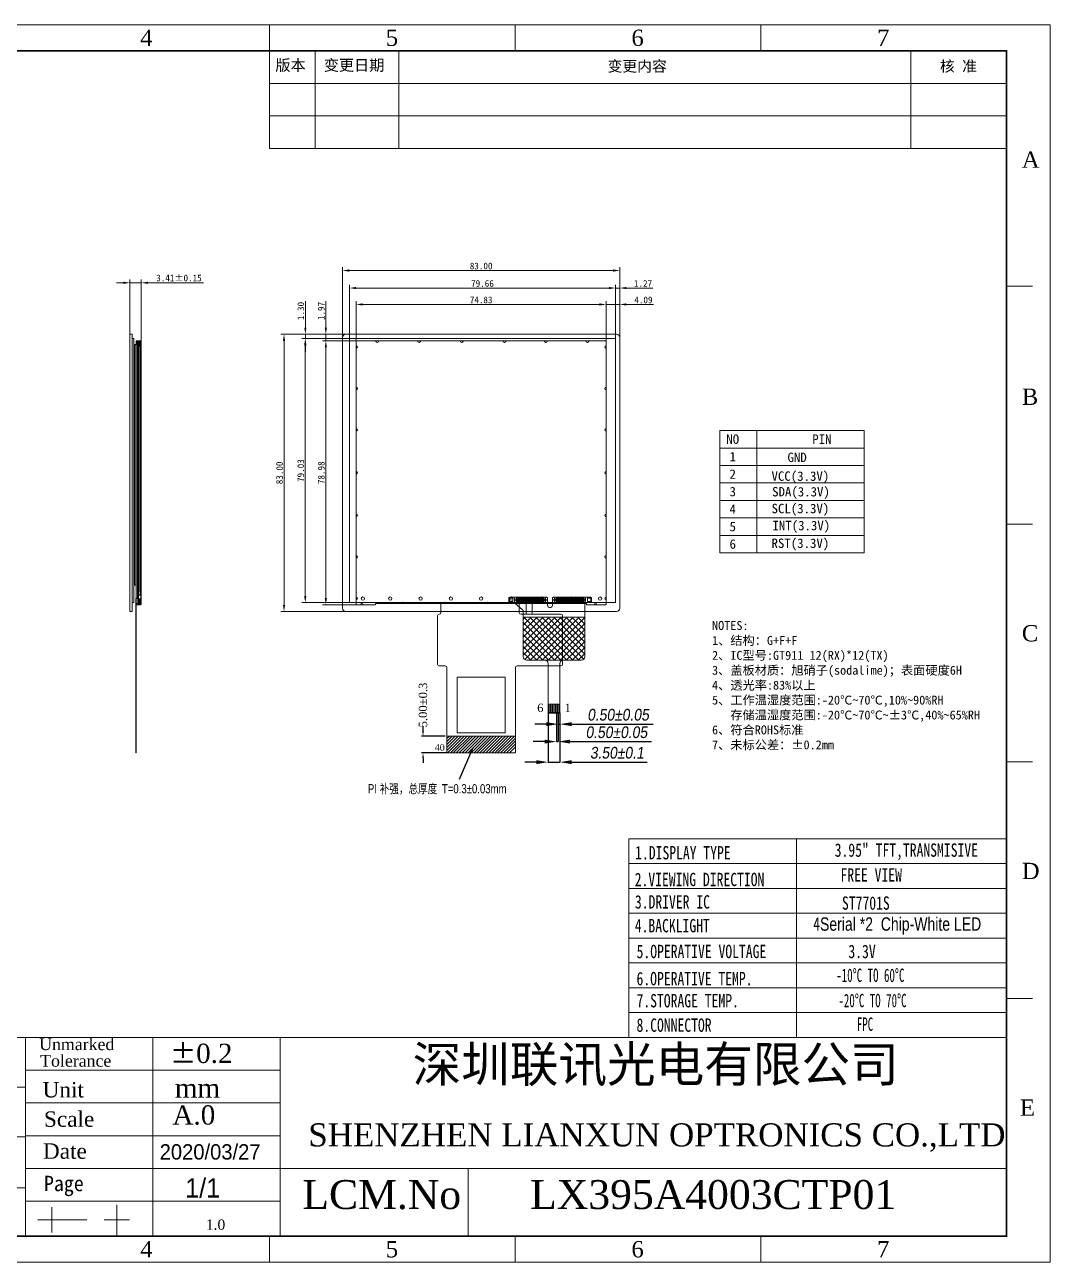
# Model space of a CAD drawing. Header units: inches. Extents: x 3729 to 5100, y 234 to 962.
# Drawn here: x 4793.4 to 5100.3, y 591.2 to 961.6 of the extents above; entities that cross this region are included whole.
import ezdxf

# ---------------------------------------------------------------- set-up
doc = ezdxf.new("R2010")
doc.units = ezdxf.units.IN
doc.header["$MEASUREMENT"] = 0
doc.layers.add('1', color=7, linetype='Continuous')
doc.styles.add('Arial', font='ARIAL.TTF', dxfattribs={"width": 0.85, "oblique": 8})
doc.styles.get("Standard").update_dxf_attribs({"font": 'TIMES.TTF'})
doc.styles.add('外框字体', font='NSimSun.ttf', dxfattribs={"width": 0.75})
doc.styles.add('宋体', font='NSimSun.ttf')
doc.styles.add('样式 1', font='NSimSun.ttf', dxfattribs={"width": 0.75})
doc.dimstyles.new('ISO-25', dxfattribs={"dimtxt": 2, "dimasz": 1.5, "dimexe": 0.5, "dimexo": 0.5, "dimgap": 0.2, "dimtad": 0, "dimdsep": 46, "dimtxsty": 'Standard', "dimcen": 0.5, "dimclrd": 256, "dimclre": 256, "dimclrt": 256, "dimadec": 0, "dimazin": 0, "dimtfac": 1, "dimtmove": 0, "dimatfit": 3, "dimfxl": 0, "dimlwd": -1, "dimlwe": -1, "dimarcsym": 0})
doc.dimstyles.get("Standard").update_dxf_attribs({"dimtxt": 0.8, "dimasz": 0.5, "dimexe": 0.5, "dimexo": 0.5, "dimgap": 0.09, "dimtad": 0, "dimdec": 4, "dimzin": 0, "dimdsep": 46, "dimtxsty": 'Standard', "dimcen": 0.5, "dimadec": 0, "dimazin": 0, "dimtfac": 1, "dimtdec": 4, "dimtofl": 0, "dimtmove": 0, "dimatfit": 3, "dimfxl": 0, "dimtolj": 1, "dimtzin": 0, "dimarcsym": 0})
doc.dimstyles.new('STANDARD1', dxfattribs={"dimtxt": 2.5, "dimasz": 1.5, "dimexe": 0.5, "dimexo": 0.5, "dimgap": 0.09, "dimtad": 0, "dimzin": 0, "dimdsep": 46, "dimtxsty": 'Standard', "dimcen": 0, "dimadec": 0, "dimazin": 0, "dimtfac": 1, "dimtofl": 0, "dimtmove": 0, "dimatfit": 0, "dimfxl": 0, "dimtolj": 1, "dimtzin": 0, "dimarcsym": 0})

# ---------------------------------------------------------------- blocks, each defined once
blk = doc.blocks.new('*D404')
at = {"layer": '1', "color": 0, "lineweight": -2}
for p, q in [((4953.54, 755.64), (4953.54, 752.25)), ((4949.54, 752.25), (4946.04, 752.25)), ((4953.04, 755.54), (4953.04, 752.25)), ((4953.04, 752.25), (4953.54, 752.25)), ((4957.04, 752.25), (4981.47, 752.25))]:
    blk.add_line(p, q, dxfattribs=at)
at = {"layer": '1', "color": 0}
for points in [[(4949.54, 752.84), (4949.54, 751.67), (4953.04, 752.25)], [(4957.04, 752.84), (4957.04, 751.67), (4953.54, 752.25)]]:
    blk.add_solid(points, dxfattribs=at)
at = {"layer": 'DEFPOINTS', "color": 0}
for p in [(4953.04, 755.74), (4953.54, 755.84), (4953.54, 752.25)]:
    blk.add_point(p, dxfattribs=at)
at = {"layer": '1', "color": 0, "lineweight": 5, "insert": (4971, 755.04), "char_height": 3.5, "attachment_point": 5, "style": 'Arial'}
blk.add_mtext('\\A1;0.50{\\fArial|b0|i0|c134|p34;%%P}0.05', dxfattribs=at)
blk = doc.blocks.new('*D405')
at = {"layer": '1', "color": 0, "lineweight": -2}
for p, q in [((4952.54, 755.54), (4952.54, 747.03)), ((4953.04, 755.54), (4953.04, 747.03)), ((4949.04, 747.03), (4945.54, 747.03)), ((4952.54, 747.03), (4953.04, 747.03)), ((4956.54, 747.03), (4980.97, 747.03))]:
    blk.add_line(p, q, dxfattribs=at)
at = {"layer": '1', "color": 0}
for points in [[(4949.04, 747.61), (4949.04, 746.45), (4952.54, 747.03)], [(4956.54, 747.61), (4956.54, 746.45), (4953.04, 747.03)]]:
    blk.add_solid(points, dxfattribs=at)
at = {"layer": 'DEFPOINTS', "color": 0}
for p in [(4952.54, 755.74), (4953.04, 755.74), (4953.04, 747.03)]:
    blk.add_point(p, dxfattribs=at)
at = {"layer": '1', "color": 0, "lineweight": 5, "insert": (4970.5, 749.82), "char_height": 3.5, "attachment_point": 5, "style": 'Arial'}
blk.add_mtext('\\A1;0.50{\\fArial|b0|i0|c134|p34;%%P}0.05', dxfattribs=at)
blk = doc.blocks.new('*D406')
at = {"layer": '1', "color": 0, "lineweight": -2}
for p, q in [((4950.04, 755.64), (4950.04, 740.88)), ((4953.54, 755.64), (4953.54, 740.88)), ((4946.54, 740.88), (4943.04, 740.88)), ((4950.04, 740.88), (4953.54, 740.88)), ((4957.04, 740.88), (4979.66, 740.88))]:
    blk.add_line(p, q, dxfattribs=at)
at = {"layer": '1', "color": 0}
for points in [[(4946.54, 741.46), (4946.54, 740.3), (4950.04, 740.88)], [(4957.04, 741.46), (4957.04, 740.3), (4953.54, 740.88)]]:
    blk.add_solid(points, dxfattribs=at)
at = {"layer": 'DEFPOINTS', "color": 0}
for p in [(4950.04, 755.84), (4953.54, 755.84), (4953.54, 740.88)]:
    blk.add_point(p, dxfattribs=at)
at = {"layer": '1', "color": 0, "lineweight": 5, "insert": (4970.65, 743.67), "char_height": 3.5, "attachment_point": 5, "style": 'Arial'}
blk.add_mtext('\\A1;3.50{\\fArial|b0|i0|c134|p34;%%P}0.1', dxfattribs=at)
blk = doc.blocks.new('*D407')
at = {"layer": '1', "color": 0, "lineweight": -2}
for p, q in [((4919.23, 748.67), (4912.09, 748.67)), ((4912.59, 750.17), (4912.59, 751.67)), ((4919.6, 743.67), (4912.09, 743.67)), ((4912.59, 742.17), (4912.59, 740.67))]:
    blk.add_line(p, q, dxfattribs=at)
at = {"layer": '1', "color": 0}
for points in [[(4912.34, 750.17), (4912.84, 750.17), (4912.59, 748.67)], [(4912.34, 742.17), (4912.84, 742.17), (4912.59, 743.67)]]:
    blk.add_solid(points, dxfattribs=at)
at = {"layer": 'DEFPOINTS', "color": 0}
for p in [(4912.59, 748.67), (4919.73, 748.67), (4920.1, 743.67)]:
    blk.add_point(p, dxfattribs=at)
at = {"layer": '1', "color": 0, "lineweight": 5, "insert": (4912.59, 757.98), "char_height": 2.5, "attachment_point": 5, "rotation": 90}
blk.add_mtext('\\A1;5.00%%p0.3', dxfattribs=at)

msp = doc.modelspace()

# ---------------------------------------------------------------- hatches: boundary and pattern name
at = {"layer": '1', "lineweight": 5}
h = msp.add_hatch(dxfattribs=at)
h.set_pattern_fill('ANSI37', color=256, scale=0.4)
h.set_pattern_definition([(45, (-14700.4392, 7107.9664), (-0.89802561, 0.89802561), []), (135, (-14700.4392, 7107.9664), (-0.89802561, -0.89802561), [])])
h.paths.add_polyline_path([(4954.543, 771.378), (4959.993, 771.378, 0.4142136), (4960.993, 772.378), (4960.993, 784.282), (4942.594, 784.282), (4942.594, 772.378, 0.4142136), (4943.594, 771.378), (4949.043, 771.378)])

# ---------------------------------------------------------------- linework, layer by layer
for p, q in [((4866.645, 961.582), (4866.645, 953.785)), ((4940.164, 961.582), (4940.164, 953.785)), ((5013.684, 961.582), (5013.684, 953.785)), ((4866.645, 944.038), (4866.645, 953.785)), ((4880.291, 944.038), (4880.291, 953.785)), ((4905.314, 944.038), (4905.314, 953.785)), ((5058.548, 944.038), (5058.548, 953.785)), ((4866.645, 944.038), (4866.645, 934.291)), ((4866.645, 944.038), (5087.203, 944.038)), ((4866.645, 934.291), (4866.645, 944.038)), ((4880.291, 944.038), (4880.291, 934.291)), ((4880.291, 934.291), (4880.291, 944.038)), ((4905.314, 944.038), (4905.314, 934.291)), ((4905.314, 934.291), (4905.314, 944.038)), ((5058.548, 944.038), (5058.548, 934.291)), ((5058.548, 934.291), (5058.548, 944.038)), ((4866.645, 934.291), (5087.203, 934.291)), ((4866.645, 934.291), (4866.645, 924.544)), ((4866.645, 934.291), (5087.203, 934.291)), ((4880.291, 934.291), (4880.291, 924.544)), ((4905.314, 934.291), (4905.314, 924.544)), ((5058.548, 934.291), (5058.548, 924.544)), ((4866.645, 924.544), (5087.203, 924.544)), ((4888.485, 868.021), (4888.485, 889.021)), ((4971.485, 868.021), (4971.485, 889.021)), ((4824.859, 869.021), (4824.859, 885.354)), ((4828.264, 866.847), (4828.264, 885.354)), ((4890.485, 888.021), (4969.485, 888.021)), ((4822.859, 884.354), (4820.859, 884.354)), ((4824.859, 884.354), (4828.264, 884.354)), ((4830.264, 884.354), (4846.842, 884.354)), ((4890.557, 867.721), (4890.557, 883.784)), ((4892.557, 882.784), (4968.213, 882.784)), ((4968.213, 882.784), (4966.213, 882.784)), ((4970.213, 867.721), (4970.213, 883.784)), ((4970.213, 867.721), (4970.213, 883.784)), ((4970.213, 882.784), (4971.485, 882.784)), ((4971.485, 868.021), (4971.485, 883.784)), ((4973.485, 882.784), (4981.385, 882.784)), ((5095, 883.292), (5087.203, 883.292)), ((4877.373, 870.958), (4877.373, 878.881)), ((4883.503, 870.958), (4883.503, 878.858)), ((4892.571, 866.847), (4892.571, 878.869)), ((4894.571, 877.869), (4965.399, 877.869)), ((4965.399, 877.869), (4963.399, 877.869)), ((4967.399, 866.847), (4967.399, 878.869)), ((4967.399, 866.847), (4967.399, 878.869)), ((4967.399, 877.869), (4971.485, 877.869)), ((4971.485, 868.021), (4971.485, 878.869)), ((4973.485, 877.869), (4981.618, 877.869)), ((4824.859, 868.958), (4824.859, 785.958)), ((4824.859, 868.958), (4825.559, 868.958)), ((4825.559, 868.958), (4825.559, 785.958)), ((4825.559, 867.658), (4825.989, 867.658)), ((4825.989, 867.658), (4825.989, 788.632)), ((4826.784, 866.984), (4826.784, 865.958)), ((4826.784, 866.984), (4827.284, 866.984)), ((4826.784, 866.62), (4827.148, 866.984)), ((4826.784, 866.171), (4827.447, 866.834)), ((4827.02, 865.958), (4827.896, 866.834)), ((4828.064, 866.984), (4827.284, 866.984)), ((4827.284, 866.834), (4827.284, 866.984)), ((4828.064, 866.834), (4827.284, 866.834)), ((4828.114, 866.784), (4828.114, 788.356)), ((4828.264, 866.784), (4828.264, 788.206)), ((4889.422, 868.958), (4869.99, 868.958)), ((4870.99, 866.958), (4870.99, 787.958)), ((4890.494, 867.658), (4876.344, 867.658)), ((4889.422, 868.958), (4876.373, 868.958)), ((4890.494, 867.658), (4876.373, 867.658)), ((4877.373, 867.658), (4877.373, 868.958)), ((4889.422, 868.958), (4882.503, 868.958)), ((4892.708, 866.984), (4882.503, 866.984)), ((4892.708, 866.984), (4882.503, 866.984)), ((4883.503, 866.984), (4883.503, 868.958)), ((4892.571, 788.206), (4892.571, 866.784)), ((4892.771, 866.984), (4967.199, 866.984)), ((4967.399, 866.784), (4967.399, 788.206)), ((4826.164, 865.858), (4825.989, 865.858)), ((4826.164, 865.858), (4826.164, 793.882)), ((4826.784, 865.958), (4827.344, 865.958)), ((4826.784, 865.958), (4826.784, 789.432)), ((4827.284, 792.184), (4827.284, 865.958)), ((4827.344, 865.833), (4828.114, 866.603)), ((4827.344, 792.182), (4827.344, 865.958)), ((4827.344, 865.458), (4828.114, 865.458)), ((4827.374, 865.338), (4827.469, 865.338)), ((4827.374, 793.582), (4827.374, 865.338)), ((4827.418, 865.458), (4828.114, 866.154)), ((4827.469, 865.308), (4827.469, 865.338)), ((4827.469, 865.308), (4827.534, 865.308)), ((4827.469, 865.308), (4827.469, 793.332)), ((4827.534, 865.308), (4827.534, 792.432)), ((4827.534, 865.308), (4827.589, 865.308)), ((4827.589, 865.358), (4828.014, 865.358)), ((4827.589, 865.358), (4827.589, 792.282)), ((4827.867, 865.458), (4828.114, 865.705)), ((4828.014, 865.358), (4828.014, 790.982)), ((4877.344, 865.658), (4877.344, 790.632)), ((4877.373, 865.658), (4877.373, 863.658)), ((4883.503, 864.984), (4883.503, 862.984)), ((4883.503, 864.984), (4883.503, 790.006)), ((5012.547, 840.122), (5012.547, 803.512)), ((5095, 812.139), (5087.203, 812.139)), ((4826.164, 793.882), (4825.989, 793.882)), ((4826.714, 793.882), (4826.714, 789.882)), ((4827.374, 793.582), (4827.469, 793.582)), ((4827.404, 792.432), (4827.404, 793.032)), ((4827.404, 793.032), (4827.534, 793.032)), ((4827.469, 793.332), (4827.534, 793.332)), ((4826.604, 789.882), (4826.604, 743.672)), ((4826.714, 789.882), (4826.714, 743.672)), ((4827.114, 789.882), (4826.714, 789.882)), ((4826.784, 789.432), (4826.784, 788.006)), ((4827.184, 790.838), (4827.224, 791.432)), ((4827.184, 788.406), (4827.184, 790.838)), ((4827.214, 790.837), (4827.284, 792.187)), ((4827.214, 788.406), (4827.214, 790.832)), ((4827.224, 791.432), (4827.254, 791.43)), ((4827.274, 790.832), (4827.344, 792.182)), ((4827.274, 788.006), (4827.274, 790.832)), ((4827.274, 789.068), (4827.938, 789.732)), ((4827.274, 788.844), (4828.114, 789.684)), ((4827.274, 788.619), (4828.114, 789.459)), ((4827.454, 789.332), (4827.274, 789.332)), ((4827.274, 789.293), (4827.314, 789.332)), ((4827.274, 788.395), (4828.114, 789.235)), ((4827.274, 788.17), (4828.114, 789.01)), ((4827.534, 792.432), (4827.404, 792.432)), ((4827.454, 790.882), (4828.114, 790.882)), ((4827.454, 790.882), (4827.454, 789.332)), ((4827.454, 789.732), (4828.114, 789.732)), ((4827.454, 789.697), (4827.489, 789.732)), ((4827.454, 789.473), (4827.714, 789.732)), ((4827.484, 791.132), (4827.589, 792.282)), ((4827.484, 791.132), (4827.484, 790.982)), ((4827.484, 790.982), (4827.484, 791.132)), ((4827.914, 790.982), (4827.484, 790.982)), ((4827.484, 790.982), (4828.014, 790.982)), ((4827.534, 792.432), (4827.589, 792.432)), ((4824.859, 785.958), (4825.559, 785.958)), ((4825.559, 788.632), (4825.989, 788.632)), ((4826.784, 788.356), (4827.254, 788.356)), ((4827.274, 788.356), (4826.784, 788.356)), ((4828.064, 788.006), (4826.784, 788.006)), ((4827.214, 788.406), (4827.184, 788.406)), ((4827.274, 788.406), (4827.214, 788.406)), ((4827.335, 788.006), (4828.114, 788.786)), ((4827.559, 788.006), (4827.584, 788.031)), ((4827.914, 788.156), (4827.584, 788.156)), ((4827.584, 788.156), (4827.584, 788.006)), ((4827.709, 788.156), (4828.114, 788.561)), ((4827.935, 788.157), (4828.113, 788.336)), ((4889.422, 785.958), (4869.99, 785.958)), ((4890.494, 788.632), (4876.344, 788.632)), ((4892.889, 788.006), (4882.503, 788.006)), ((4898.395, 788.006), (4892.771, 788.006)), ((4961.475, 788.356), (4898.395, 788.356)), ((4898.395, 788.356), (4898.395, 788.006)), ((4917.953, 788.332), (4917.953, 785.672)), ((4941.401, 788.482), (4941.401, 785.672)), ((4943.51, 785.172), (4943.51, 788.356)), ((4945.26, 785.172), (4945.26, 788.356)), ((4961.475, 788.356), (4961.475, 788.006)), ((4967.199, 788.006), (4961.475, 788.006)), ((4916.953, 784.672), (4916.953, 770.172)), ((4917.453, 785.172), (4917.453, 785.172)), ((4917.453, 785.172), (4917.453, 785.172)), ((4953.884, 785.172), (4941.901, 785.172)), ((4954.384, 784.672), (4954.384, 770.172)), ((4919.235, 769.672), (4917.453, 769.672)), ((4919.735, 748.672), (4919.735, 769.172)), ((4940.235, 748.672), (4940.235, 769.172)), ((4940.735, 769.672), (4953.884, 769.672)), ((4922.835, 766.302), (4937.135, 766.302)), ((4922.835, 766.302), (4922.835, 749.672)), ((4937.135, 766.302), (4937.135, 749.672)), ((4940.235, 748.672), (4919.735, 748.672)), ((4919.735, 748.672), (4940.235, 748.672)), ((4919.735, 747.934), (4920.473, 748.672)), ((4919.735, 747.05), (4921.357, 748.672)), ((4919.735, 746.166), (4922.241, 748.672)), ((4919.735, 745.282), (4923.125, 748.672)), ((4919.735, 744.398), (4924.009, 748.672)), ((4919.735, 743.872), (4919.735, 748.672)), ((4919.897, 743.676), (4924.893, 748.672)), ((4920.777, 743.672), (4925.777, 748.672)), ((4921.661, 743.672), (4926.661, 748.672)), ((4922.544, 743.672), (4927.544, 748.672)), ((4922.835, 749.672), (4937.135, 749.672)), ((4923.428, 743.672), (4928.428, 748.672)), ((4924.312, 743.672), (4929.312, 748.672)), ((4925.196, 743.672), (4930.196, 748.672)), ((4926.08, 743.672), (4931.08, 748.672)), ((4926.964, 743.672), (4931.964, 748.672)), ((4927.848, 743.672), (4932.848, 748.672)), ((4928.732, 743.672), (4933.732, 748.672)), ((4929.616, 743.672), (4934.616, 748.672)), ((4930.499, 743.672), (4935.499, 748.672)), ((4931.383, 743.672), (4936.383, 748.672)), ((4932.267, 743.672), (4937.267, 748.672)), ((4933.151, 743.672), (4938.151, 748.672)), ((4934.035, 743.672), (4939.035, 748.672)), ((4934.919, 743.672), (4939.919, 748.672)), ((4940.235, 743.872), (4940.235, 748.672)), ((4935.803, 743.672), (4940.235, 748.104)), ((4936.687, 743.672), (4940.235, 747.221)), ((4937.571, 743.672), (4940.235, 746.337)), ((4938.454, 743.672), (4940.235, 745.453)), ((4826.604, 743.672), (4826.714, 743.672)), ((4940.035, 743.672), (4919.935, 743.672)), ((4919.935, 743.672), (4940.035, 743.672)), ((5095, 740.987), (5087.203, 740.987)), ((5020.078, 717.951), (4974.169, 717.951)), ((4974.169, 717.951), (4974.169, 658.475)), ((4990.086, 717.951), (5087.203, 717.951)), ((4990.086, 717.951), (5087.203, 717.951)), ((5024.333, 717.951), (5024.333, 658.475)), ((5087.203, 717.951), (5087.203, 658.475)), ((4974.169, 710.516), (5087.203, 710.516)), ((4990.086, 710.516), (5087.203, 710.516)), ((4974.169, 703.082), (5087.203, 703.082)), ((4974.169, 695.647), (5087.203, 695.647)), ((4974.169, 688.213), (5087.203, 688.213)), ((4974.169, 680.778), (5087.203, 680.778)), ((4990.069, 680.778), (5087.203, 680.778)), ((4990.086, 680.778), (5087.203, 680.778)), ((4974.169, 673.344), (5087.203, 673.344)), ((5095, 670.151), (5087.203, 670.151)), ((4974.169, 665.909), (5087.203, 665.909)), ((4685.602, 658.475), (4793.651, 658.475)), ((4793.651, 658.475), (4793.651, 598.998)), ((4793.651, 658.475), (5087.203, 658.475)), ((4793.651, 658.475), (4869.808, 658.475)), ((4831.473, 658.475), (4869.808, 658.475)), ((4831.696, 658.475), (4831.696, 598.998)), ((4835.548, 658.475), (4869.808, 658.475)), ((4869.808, 658.475), (4869.808, 598.998)), ((4981.533, 658.475), (5087.203, 658.475)), ((5087.203, 598.998), (5087.203, 658.475)), ((4793.651, 648.675), (4869.808, 648.675)), ((4685.602, 643.606), (4793.651, 643.606)), ((4793.651, 638.876), (4869.808, 638.876)), ((4685.602, 628.737), (4793.651, 628.737)), ((4793.651, 629.076), (4869.808, 629.076)), ((4793.651, 619.277), (4869.808, 619.277)), ((5087.203, 619.277), (4869.808, 619.277)), ((4926.12, 619.277), (4926.12, 598.998)), ((4685.602, 613.501), (4793.651, 613.501)), ((4793.651, 609.477), (4869.808, 609.477)), ((4801.451, 600.072), (4801.451, 607.734)), ((4820.936, 598.998), (4820.936, 608.371)), ((4797.312, 603.93), (4811.947, 603.93)), ((4824.73, 603.93), (4817.143, 603.93)), ((5087.203, 598.998), (4588.485, 598.998)), ((5087.203, 598.998), (4764.733, 598.998)), ((4764.733, 598.998), (4805.723, 598.998)), ((4866.645, 598.998), (4866.645, 591.201)), ((4940.164, 598.998), (4940.164, 591.201)), ((5013.684, 598.998), (5013.684, 591.201))]:
    msp.add_line(p, q, dxfattribs=at)
for points in [[(4559.556, 961.582), (4559.556, 591.201), (5100.317, 591.201), (5100.317, 961.582)], [(4970.213, 788.632), (4890.557, 788.632), (4890.557, 867.658), (4970.213, 867.658)], [(4826.164, 865.658), (4826.314, 865.658), (4826.314, 794.682), (4826.164, 794.682)], [(4826.714, 793.882), (4826.314, 793.882), (4826.314, 865.858), (4826.714, 865.858)], [(4827.284, 794.682), (4827.114, 794.682), (4827.114, 865.658), (4827.284, 865.658)], [(5044.668, 834.892), (5001.436, 834.892), (5001.436, 840.122), (5044.668, 840.122)], [(5044.668, 829.662), (5001.436, 829.662), (5001.436, 834.892), (5044.668, 834.892)], [(5044.668, 824.432), (5001.436, 824.432), (5001.436, 829.662), (5044.668, 829.662)], [(5044.668, 819.202), (5001.436, 819.202), (5001.436, 824.432), (5044.668, 824.432)], [(5044.668, 813.972), (5001.436, 813.972), (5001.436, 819.202), (5044.668, 819.202)], [(5044.668, 808.742), (5001.436, 808.742), (5001.436, 813.972), (5044.668, 813.972)], [(5044.668, 803.512), (5001.436, 803.512), (5001.436, 808.742), (5044.668, 808.742)], [(4938.426, 788.932), (4939.426, 788.932), (4939.426, 789.932), (4938.426, 789.932)], [(4939.959, 789.357), (4939.959, 789.357), (4939.959, 789.507), (4939.959, 789.507), (4939.959, 789.932), (4940.109, 789.932), (4940.109, 789.507), (4940.549, 789.507), (4940.549, 789.357), (4940.109, 789.357), (4940.109, 788.932), (4939.959, 788.932)], [(4940.549, 788.832), (4940.849, 788.832), (4940.849, 790.032), (4940.549, 790.032)], [(4941.149, 788.832), (4941.449, 788.832), (4941.449, 790.032), (4941.149, 790.032)], [(4941.749, 788.832), (4942.049, 788.832), (4942.049, 790.032), (4941.749, 790.032)], [(4942.349, 788.832), (4942.649, 788.832), (4942.649, 790.032), (4942.349, 790.032)], [(4942.949, 788.832), (4943.249, 788.832), (4943.249, 790.032), (4942.949, 790.032)], [(4943.549, 788.832), (4943.849, 788.832), (4943.849, 790.032), (4943.549, 790.032)], [(4944.149, 788.832), (4944.449, 788.832), (4944.449, 790.032), (4944.149, 790.032)], [(4944.749, 788.832), (4945.049, 788.832), (4945.049, 790.032), (4944.749, 790.032)], [(4945.349, 788.832), (4945.649, 788.832), (4945.649, 790.032), (4945.349, 790.032)], [(4945.949, 788.832), (4946.249, 788.832), (4946.249, 790.032), (4945.949, 790.032)], [(4946.549, 788.832), (4946.849, 788.832), (4946.849, 790.032), (4946.549, 790.032)], [(4947.149, 788.832), (4947.449, 788.832), (4947.449, 790.032), (4947.149, 790.032)], [(4947.749, 788.832), (4948.049, 788.832), (4948.049, 790.032), (4947.749, 790.032)], [(4948.649, 788.832), (4948.349, 788.832), (4948.349, 790.032), (4948.649, 790.032)], [(4949.059, 789.357), (4948.649, 789.357), (4948.649, 789.507), (4949.059, 789.507), (4949.059, 789.932), (4949.209, 789.932), (4949.209, 789.507), (4949.649, 789.507), (4949.649, 789.357), (4949.209, 789.357), (4949.209, 788.932), (4949.059, 788.932)], [(4951.959, 789.357), (4951.549, 789.357), (4951.549, 789.507), (4951.959, 789.507), (4951.959, 789.932), (4952.109, 789.932), (4952.109, 789.507), (4952.549, 789.507), (4952.549, 789.357), (4952.109, 789.357), (4952.109, 788.932), (4951.959, 788.932)], [(4952.549, 788.832), (4952.849, 788.832), (4952.849, 790.032), (4952.549, 790.032)], [(4953.149, 788.832), (4953.449, 788.832), (4953.449, 790.032), (4953.149, 790.032)], [(4953.749, 788.832), (4954.049, 788.832), (4954.049, 790.032), (4953.749, 790.032)], [(4954.349, 788.832), (4954.649, 788.832), (4954.649, 790.032), (4954.349, 790.032)], [(4954.949, 788.832), (4955.249, 788.832), (4955.249, 790.032), (4954.949, 790.032)], [(4955.549, 788.832), (4955.849, 788.832), (4955.849, 790.032), (4955.549, 790.032)], [(4956.149, 788.832), (4956.449, 788.832), (4956.449, 790.032), (4956.149, 790.032)], [(4956.749, 788.832), (4957.049, 788.832), (4957.049, 790.032), (4956.749, 790.032)], [(4957.349, 788.832), (4957.649, 788.832), (4957.649, 790.032), (4957.349, 790.032)], [(4957.949, 788.832), (4958.249, 788.832), (4958.249, 790.032), (4957.949, 790.032)], [(4958.549, 788.832), (4958.849, 788.832), (4958.849, 790.032), (4958.549, 790.032)], [(4959.149, 788.832), (4959.449, 788.832), (4959.449, 790.032), (4959.149, 790.032)], [(4959.749, 788.832), (4960.049, 788.832), (4960.049, 790.032), (4959.749, 790.032)], [(4960.349, 788.832), (4960.349, 790.032), (4960.649, 790.032), (4960.649, 788.832)], [(4961.059, 789.357), (4960.649, 789.357), (4960.649, 789.507), (4961.059, 789.507), (4961.059, 789.932), (4961.209, 789.932), (4961.209, 789.507), (4961.209, 789.507), (4961.209, 789.357), (4961.209, 789.357), (4961.209, 788.932), (4961.059, 788.932)], [(4961.818, 788.932), (4962.818, 788.932), (4962.818, 789.932), (4961.818, 789.932)], [(4950.368, 755.742), (4950.718, 755.742), (4950.718, 758.242), (4950.368, 758.242)], [(4950.868, 755.742), (4951.218, 755.742), (4951.218, 758.242), (4950.868, 758.242)], [(4951.368, 755.742), (4951.718, 755.742), (4951.718, 758.242), (4951.368, 758.242)], [(4951.868, 755.742), (4952.218, 755.742), (4952.218, 758.242), (4951.868, 758.242)], [(4952.368, 755.742), (4952.718, 755.742), (4952.718, 758.242), (4952.368, 758.242)], [(4952.868, 755.742), (4953.218, 755.742), (4953.218, 758.242), (4952.868, 758.242)]]:
    msp.add_lwpolyline(points, close=True, dxfattribs=at)
at = {"layer": '1', "lineweight": 5, "const_width": 0.532}
msp.add_lwpolyline([(5087.203, 953.785), (4572.568, 953.785), (4572.568, 598.998), (5087.203, 598.998)], close=True, dxfattribs=at)
at = {"layer": '1', "lineweight": 5}
for points in [[(4892.169, 785.958), (4889.485, 785.958, -0.4142136), (4888.485, 786.958), (4888.485, 867.958, -0.4142136), (4889.485, 868.958), (4970.485, 868.958, -0.4142136), (4971.485, 867.958), (4971.485, 786.958, -0.4142136), (4970.485, 785.958), (4889.485, 785.958)], [(4951.106, 755.542), (4950.343, 755.542, -0.4142136), (4950.043, 755.842), (4950.043, 770.378, 0.4142136), (4949.043, 771.378)], [(4954.543, 771.378, 0.4142136), (4953.543, 770.378), (4953.543, 755.842, -0.4142136), (4953.243, 755.542), (4951.106, 755.542)]]:
    msp.add_lwpolyline(points, format="xyb", dxfattribs=at)
for points in [[(4826.714, 793.882), (4826.714, 865.858), (4827.114, 865.858), (4827.114, 789.882)], [(4942.594, 784.282), (4960.993, 784.282)]]:
    msp.add_lwpolyline(points, dxfattribs=at)
msp.add_lwpolyline([(4943.594, 771.378, -0.4142136), (4942.594, 772.378), (4942.594, 786.119, 0.2244197), (4942.411, 786.506), (4939.961, 788.519, 0.1736516), (4939.644, 788.632), (4938.426, 788.632, -0.4142136), (4938.226, 788.832), (4938.226, 789.932, -0.4142136), (4938.526, 790.232), (4949.549, 790.232, -0.4142136), (4949.849, 789.932), (4949.849, 787.855, 1), (4951.349, 787.855), (4951.349, 789.932, -0.4142136), (4951.649, 790.232), (4962.718, 790.232, -0.4142136), (4963.018, 789.932), (4963.018, 788.832, -0.4142136), (4962.818, 788.632), (4961.493, 788.632, 0.4142136), (4960.993, 788.132), (4960.993, 772.378, -0.4142136), (4959.993, 771.378), (4954.543, 771.378), (4949.043, 771.378)], format="xyb", close=True, dxfattribs=at)
for centre in [(4894.603, 789.835), (4902.803, 789.835), (4911.863, 789.835), (4920.923, 789.835), (4929.983, 789.835), (4939.043, 789.835), (4948.103, 789.835), (4957.163, 789.835), (4965.578, 789.835)]:
    msp.add_circle(centre, 0.5, dxfattribs=at)
for centre, radius, start, end in [((4828.064, 866.784), 0.2, 0, 90), ((4828.064, 866.784), 0.05, 0, 90), ((4892.771, 866.784), 0.2, 90, 180), ((4898.908, 866.984), 0.5, 180, 0), ((4911.391, 866.984), 0.5, 180, 0), ((4924.181, 866.984), 0.5, 180, 0), ((4936.971, 866.984), 0.5, 180, 0), ((4949.381, 866.984), 0.5, 180, 0), ((4961.791, 866.984), 0.5, 180, 0), ((4967.199, 866.784), 0.2, 0, 90), ((4892.531, 865.126), 0.4, 275.73917, 84.26083), ((4967.439, 865.126), 0.4, 95.73917, 264.26083), ((4892.531, 852.716), 0.4, 275.73917, 84.26083), ((4967.439, 852.716), 0.4, 95.73917, 264.26083), ((4892.531, 840.306), 0.4, 275.73917, 84.26083), ((4967.439, 840.306), 0.4, 95.73917, 264.26083), ((4892.531, 827.516), 0.4, 275.73917, 84.26083), ((4967.439, 827.516), 0.4, 95.73917, 264.26083), ((4892.531, 814.726), 0.4, 275.73917, 84.26083), ((4967.439, 814.726), 0.4, 95.73917, 264.26083), ((4892.531, 802.316), 0.4, 275.73917, 84.26083), ((4967.439, 802.316), 0.4, 95.73917, 264.26083), ((4892.531, 789.906), 0.4, 275.73917, 84.26083), ((4967.439, 789.906), 0.4, 95.73917, 264.26083), ((4827.914, 788.356), 0.2, 270, 0), ((4828.064, 788.206), 0.2, 270, 0), ((4892.771, 788.206), 0.2, 180, 270), ((4894.277, 787.966), 0.4, 5.73917, 174.26083), ((4906.687, 788.316), 0.4, 5.73917, 174.26083), ((4917.453, 785.672), 0.5, 270, 0), ((4917.453, 785.672), 0.5, 270, 0), ((4919.097, 788.316), 0.4, 5.73917, 174.26083), ((4931.887, 788.316), 0.4, 5.73917, 174.26083), ((4941.901, 785.672), 0.5, 180, 270), ((4944.677, 788.316), 0.4, 5.73917, 174.26083), ((4957.087, 788.316), 0.4, 5.73917, 174.26083), ((4964.241, 787.966), 0.4, 5.73917, 174.26083), ((4967.199, 788.206), 0.2, 270, 0), ((4917.453, 784.672), 0.5, 90, 180), ((4917.453, 784.672), 0.5, 90, 180), ((4953.884, 784.672), 0.5, 360, 90), ((4917.453, 770.172), 0.5, 180, 270), ((4919.235, 769.172), 0.5, 0, 90), ((4940.735, 769.172), 0.5, 90, 180), ((4953.884, 770.172), 0.5, 270, 0), ((4919.935, 743.872), 0.2, 180, 270), ((4919.935, 743.872), 0.2, 180, 270), ((4940.035, 743.872), 0.2, 270, 360), ((4940.035, 743.872), 0.2, 270, 0)]:
    msp.add_arc(centre, radius, start, end, dxfattribs=at)
for points in [[(4890.485, 888.354), (4890.485, 887.687), (4888.485, 888.021)], [(4969.485, 888.354), (4969.485, 887.687), (4971.485, 888.021)], [(4822.859, 884.687), (4822.859, 884.02), (4824.859, 884.354)], [(4830.264, 884.687), (4830.264, 884.02), (4828.264, 884.354)], [(4892.557, 883.118), (4892.557, 882.451), (4890.557, 882.784)], [(4968.213, 883.118), (4968.213, 882.451), (4970.213, 882.784)], [(4968.213, 883.118), (4968.213, 882.451), (4970.213, 882.784)], [(4973.485, 883.118), (4973.485, 882.451), (4971.485, 882.784)], [(4894.571, 878.203), (4894.571, 877.536), (4892.571, 877.869)], [(4965.399, 878.203), (4965.399, 877.536), (4967.399, 877.869)], [(4965.399, 878.203), (4965.399, 877.536), (4967.399, 877.869)], [(4973.485, 878.203), (4973.485, 877.536), (4971.485, 877.869)], [(4877.04, 870.958), (4877.707, 870.958), (4877.373, 868.958)], [(4883.169, 870.958), (4883.836, 870.958), (4883.503, 868.958)], [(4870.657, 866.958), (4871.323, 866.958), (4870.99, 868.958)], [(4877.011, 865.658), (4877.678, 865.658), (4877.344, 867.658)], [(4877.04, 865.658), (4877.707, 865.658), (4877.373, 867.658)], [(4883.169, 864.984), (4883.836, 864.984), (4883.503, 866.984)], [(4883.169, 864.984), (4883.836, 864.984), (4883.503, 866.984)], [(4877.011, 790.632), (4877.678, 790.632), (4877.344, 788.632)], [(4883.169, 790.006), (4883.836, 790.006), (4883.503, 788.006)], [(4870.657, 787.958), (4871.323, 787.958), (4870.99, 785.958)]]:
    msp.add_solid(points, dxfattribs=at)

# ---------------------------------------------------------------- texts
for s, height, p in [('4', 4.873, (4827.936, 955.247)), ('5', 4.873, (4901.455, 955.247)), ('6', 4.873, (4974.975, 955.247)), ('7', 4.873, (5048.494, 955.247)), ('A', 4.873, (5091.811, 918.77)), ('B', 4.873, (5091.811, 847.813)), ('C', 4.873, (5091.811, 777.027)), ('40', 2, (4916.082, 744.282)), ('D', 4.873, (5091.811, 705.875)), ('E', 4.873, (5091.267, 635.039)), ('4', 4.873, (4827.936, 592.663)), ('5', 4.873, (4901.455, 592.663)), ('6', 4.873, (4974.975, 592.663)), ('7', 4.873, (5048.494, 592.663))]:
    msp.add_text(s, height=height, dxfattribs=at).set_placement(p)
at = {"layer": '1', "lineweight": 5, "style": '宋体'}
for s, p in [('GND', (5021.68, 830.697)), ('VCC(3.3V)', (5016.892, 825.079)), ('SDA(3.3V)', (5017.076, 820.411)), ('  SCL(3.3V)', (5013.064, 815.387)), ('INT(3.3V)', (5017.169, 810.288)), ('RST(3.3V)', (5016.894, 804.984))]:
    msp.add_text(s, height=2.8224, dxfattribs=at).set_placement(p)
at = {"layer": '1', "lineweight": 5, "style": '外框字体'}
for s, height, width, p in [('1.DISPLAY TYPE', 4.00321, 0.75, (4976.073, 711.767)), ('3.95" TFT,TRANSMISIVE', 4.00321, 0.75, (5035.8, 712.556)), ('2.VIEWING DIRECTION', 4.00321, 0.75, (4975.945, 703.759)), ('FREE VIEW', 4.0032, 0.75, (5037.543, 705.128)), ('3.DRIVER IC', 4.00321, 0.75, (4976.002, 697.06)), ('ST7701S', 4.0032, 0.75, (5037.982, 696.702)), ('4.BACKLIGHT', 4.00321, 0.75, (4975.966, 689.94)), ('5.OPERATIVE VOLTAGE', 4.00321, 0.75, (4976.518, 682.215)), ('3.3V', 4.0032, 0.75, (5039.91, 682.218)), ('6.OPERATIVE TEMP.', 4.00321, 0.75, (4976.494, 674.092)), (' -10%%dC TO 60%%dC', 4.00321, 0.6, (5034.638, 675.09)), ('7.STORAGE TEMP.', 4.00321, 0.75, (4976.49, 667.476)), (' -20%%dC TO 70%%dC', 4.00321, 0.6, (5035.282, 667.531)), ('8.CONNECTOR', 4.00321, 0.75, (4976.49, 660.167)), ('FPC', 4.0032, 0.6, (5042.415, 660.463))]:
    msp.add_text(s, height=height, dxfattribs=dict(at, width=width)).set_placement(p)
at = {"layer": '1', "lineweight": 5, "attachment_point": 1}
for s, insert, char_height, width in [('{\\fSimSun|b0|i0|c134|p54;\\H1.25x;版本}', (4868.399, 951.145), 2.65824, 10.42196), ('{\\fSimSun|b0|i0|c134|p54;\\H1.25x;变更日期}', (4882.893, 951.145), 2.65824, 19.23457), ('{\\fSimSun|b0|i0|c134|p54;\\H1.222x;变更内容}', (4967.817, 950.807), 2.65824, 23.19657), ('{\\fSimSun|b0|i0|c134|p54;\\H1.222x;核 准}', (5067.306, 950.807), 2.65824, 17.33598), ('6', (4946.772, 758.38), 2.5, 2.81833), ('1', (4954.948, 758.381), 2.5, 2.62491), ('{\\fTimes New Roman|b0|i0|c0|p18;Unmarked }', (4797.716, 658.218), 3.52788, 21.58037), ('{\\fSimSun|b0|i0|c134|p18;±\\fTimes New Roman|b0|i0|c0|p18;0.2}', (4836.841, 656.607), 5.76444, 27.62129), ('{\\fKaiTi_GB2312|b0|i0|c134|p49;深圳联讯光电有限公司}', (4909.481, 655.818), 10.66422, 254.06884), ('{\\fTimes New Roman|b0|i0|c0|p18;Tolerance}', (4798.004, 653.259), 3.52788, 22.5987), ('{\\fTimes New Roman|b0|i0|c0|p18;Unit}', (4798.715, 645.141), 4.61155, 13.78464), ('{\\fTimes New Roman|b0|i0|c0|p18;mm}', (4838.317, 646.228), 5.76444, 15.19497), ('{\\fTimes New Roman|b0|i0|c0|p18;A.0}', (4837.597, 638.166), 5.76444, 15.19497), ('{\\fTimes New Roman|b0|i0|c0|p18;Scale}', (4799.128, 636.354), 4.61155, 13.78464), ('{\\fTimes New Roman|b0|i0|c0|p18;SHENZHEN LIANXUN OPTRONICS CO.,LTD}', (4878.26, 632.788), 6.91733, 237.21231), ('{\\fTimes New Roman|b0|i0|c0|p18;Date}', (4798.821, 626.781), 4.61155, 13.78464), ('{\\f@Dotum|b0|i0|c0|p34;2020/03/27}', (4833.769, 626.536), 4.61155, 18.61102), ('{\\f@DotumChe|b0|i0|c0|p49;Page}', (4799.131, 617.089), 4.61155, 13.78464), ('{\\f@Dotum|b0|i0|c0|p34;1/1}', (4841.403, 616.323), 5.76444, 15.19497), ('{\\fTimes New Roman|b0|i0|c0|p18;LCM.No}', (4876.468, 615.791), 8.64666, 19.0301), ('LX395A4003CTP01', (4944.649, 615.791), 8.64666, 93.33722), ('{\\fTimes New Roman|b0|i0|c0|p18;1.0}', (4847.604, 604.002), 3.06773, 5.95921)]:
    msp.add_mtext(s, dxfattribs=dict(at, insert=insert, char_height=char_height, width=width))
at = {"layer": '1', "lineweight": 5, "char_height": 2, "attachment_point": 5, "style": '宋体'}
for s, insert in [('83.00', (4929.985, 889.371)), ('3.41%%p0.15', (4839.553, 885.776)), ('79.66', (4930.385, 884.134)), ('1.27', (4978.435, 884.134)), ('74.83', (4929.985, 879.219)), ('4.09', (4978.552, 879.219))]:
    msp.add_mtext(s, dxfattribs=dict(at, insert=insert))
at = {"layer": '1', "lineweight": 5, "char_height": 2, "attachment_point": 5, "rotation": 90, "style": '宋体'}
for s, insert in [('1.30', (4876.023, 875.919)), ('1.97', (4882.153, 875.908)), ('83.00', (4869.64, 827.458)), ('79.03', (4875.994, 828.145)), ('78.98', (4882.153, 827.495))]:
    msp.add_mtext(s, dxfattribs=dict(at, insert=insert))
at = {"layer": '1', "lineweight": 5, "attachment_point": 1}
for s, insert, char_height, width, style in [('\\pxqc;NO', (5001.436, 838.96), 2.8224, 7.71627, '宋体'), ('\\pxqc;PIN', (5025.205, 838.96), 2.8224, 13.51614, '宋体'), ('\\pxqc;1', (5001.436, 833.731), 2.8224, 7.71627, '宋体'), ('\\pxqc;2', (5001.436, 828.501), 2.8224, 7.71627, '宋体'), ('\\pxqc;3', (5001.436, 823.271), 2.8224, 7.71627, '宋体'), ('\\pxqc;4', (5001.436, 818.041), 2.8224, 7.71627, '宋体'), ('\\pxqc;5', (5001.436, 812.811), 2.8224, 7.71627, '宋体'), ('\\pxqc;6', (5001.436, 807.581), 2.8224, 7.71627, '宋体'), ('NOTES:\\P1、结构：G+F+F\\P{\\C7;2、IC型号:GT911 12(RX)*12(TX) \\C1;\\P}3、盖板材质：旭硝子(sodalime)；表面硬度6H\\P4、透光率:83%以上\\P5、工作温湿度范围:-20℃~70℃,10%~90%RH\\P   存储温湿度范围:-20℃~70℃~±3℃,40%~65%RH\\P6、符合ROHS标准\\P7、未标公差：±0.2mm', (4999.093, 783.116), 2.67746, 126.38788, '宋体'), ('{\\fArial|b0|i0|c0|p32;PI }补强，总厚度 {\\fArial|b0|i0|c0|p32;T=0.3%%p0.03mm}', (4896.103, 734.291), 2.73711, 54.44237, '样式 1'), ('4{\\fArial|b0|i0|c134|p32;Serial *2  \\fArial|b0|i0|c0|p32;Chip-White LED }', (5029.368, 694.43), 4.00321, 75.60729, '外框字体')]:
    msp.add_mtext(s, dxfattribs=dict(at, insert=insert, char_height=char_height, width=width, style=style))

# ---------------------------------------------------------------- dimensions: what is measured, and where the dimension line sits
at = {"layer": '1', "lineweight": 5}
dim = msp.add_linear_dim(base=(4912.59, 748.672), p1=(4920.098, 743.672), p2=(4919.735, 748.672), angle=90, text='<>%%p0.3', dimstyle='STANDARD1', dxfattribs=at)
dim.commit()
dim.dimension.update_dxf_attribs({"geometry": '*D407', "text_midpoint": (4912.59, 757.981)})
dim = msp.add_linear_dim(base=(4953.543, 740.88), p1=(4950.043, 755.842), p2=(4953.543, 755.842), text='<>{\\fArial|b0|i0|c134|p34;%%P}0.1', dimstyle='Standard', override={"dimtxt": 3.5, "dimasz": 3.5, "dimexe": 0, "dimexo": 0.2, "dimgap": 1, "dimtad": 1, "dimtih": 0, "dimtoh": 0, "dimdec": 2, "dimzin": 1, "dimtxsty": 'Arial', "dimcen": 2.5, "dimtp": 0.1, "dimtm": 0.1, "dimtdec": 2, "dimtofl": 1, "dimfxl": 0.8}, dxfattribs=at)
dim.commit()
dim.dimension.update_dxf_attribs({"geometry": '*D406', "text_midpoint": (4970.645, 740.88), "dimtype": 160})
for base, p1, p2, picture, middle in [((4953.043, 747.031), (4952.543, 755.742), (4953.043, 755.742), '*D405', (4970.504, 749.818)), ((4953.543, 752.255), (4953.043, 755.742), (4953.543, 755.842), '*D404', (4971.004, 755.042))]:
    dim = msp.add_linear_dim(base=base, p1=p1, p2=p2, text='<>{\\fArial|b0|i0|c134|p34;%%P}0.05', dimstyle='Standard', override={"dimtxt": 3.5, "dimasz": 3.5, "dimexe": 0, "dimexo": 0.2, "dimgap": 1, "dimtad": 1, "dimtih": 0, "dimtoh": 0, "dimdec": 2, "dimzin": 1, "dimtxsty": 'Arial', "dimcen": 2.5, "dimtp": 0.1, "dimtm": 0.1, "dimtdec": 2, "dimtofl": 1, "dimfxl": 0.8}, dxfattribs=at)
    dim.commit()
    dim.dimension.update_dxf_attribs({"geometry": picture, "text_midpoint": middle})

# ---------------------------------------------------------------- leaders
msp.add_leader([(4927.366, 744.958), (4923.372, 735.686)], dimstyle='ISO-25', override={"dimgap": 0.625, "dimtad": 0}, dxfattribs=at)
msp.add_leader([(4927.366, 744.958), (4923.372, 735.686)], dimstyle='ISO-25', override={"dimgap": 0.625, "dimtad": 0}, dxfattribs=at)

doc.saveas('drawing.dxf')
